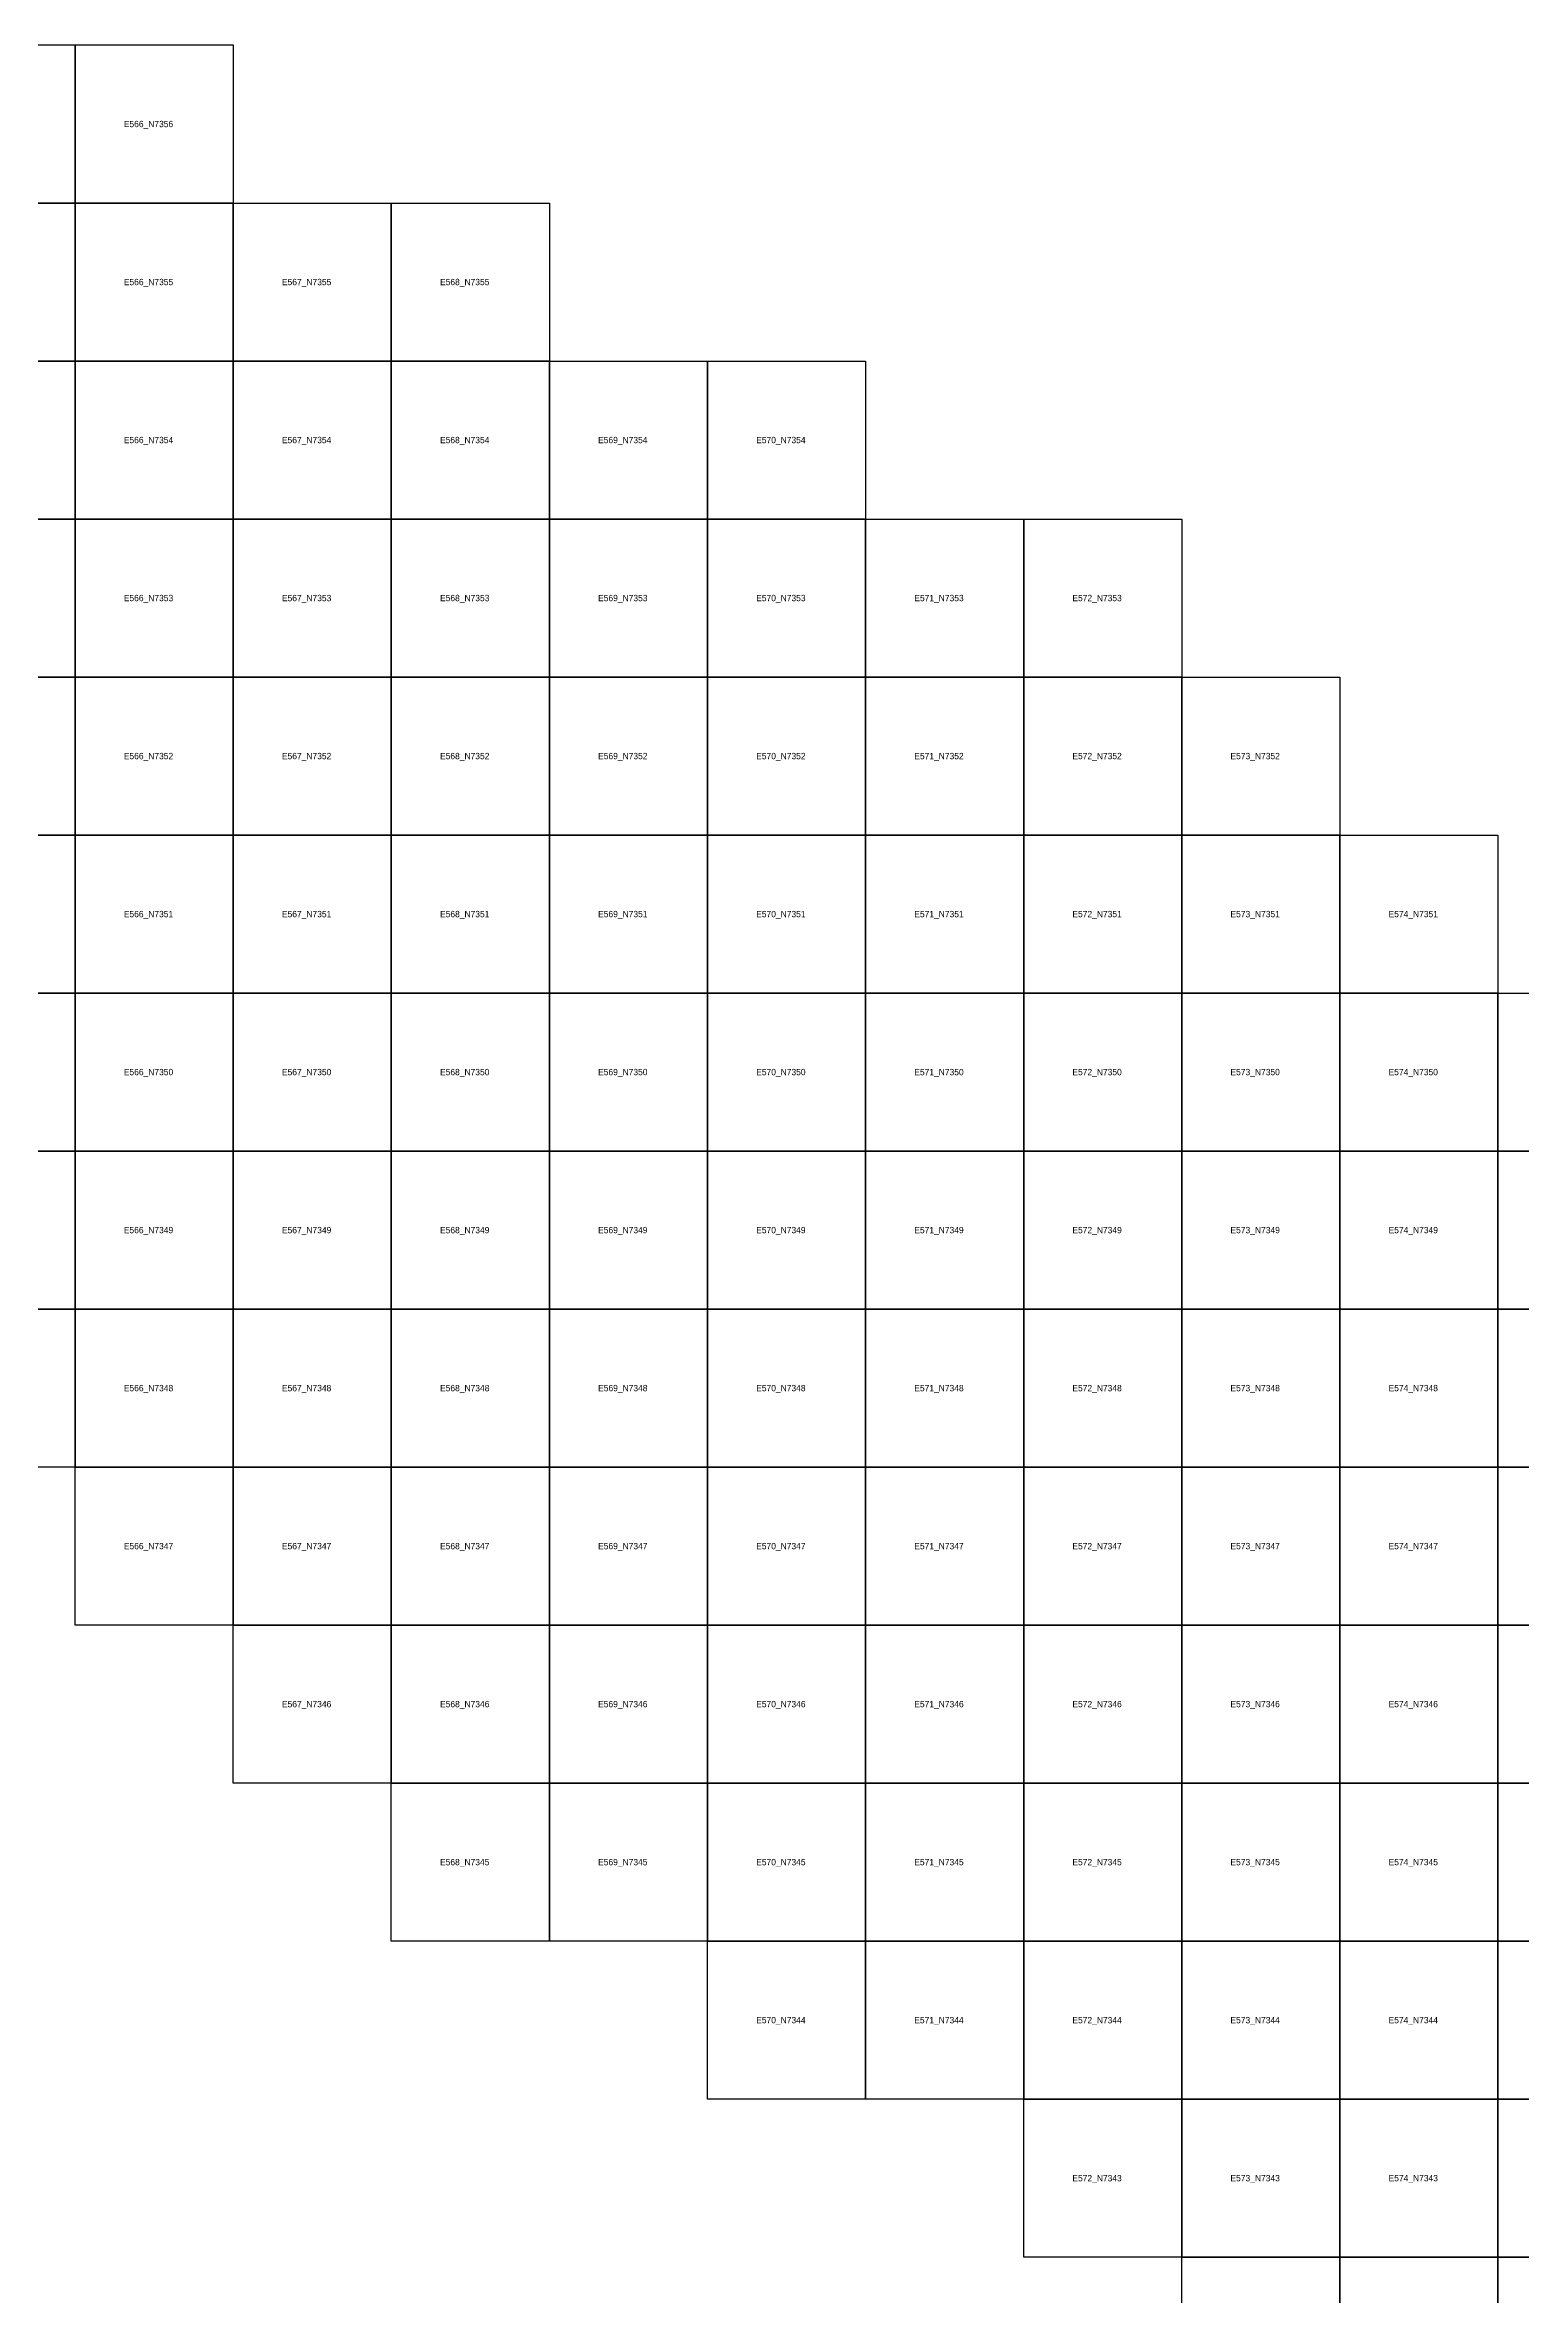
# Model space of a CAD drawing. Extents: x 546000 to 599000, y 7210000 to 7363000.
# Drawn here: x 565809 to 575152, y 7342760 to 7357000 of the extents above; entities that cross this region are included whole.
import ezdxf

# ---------------------------------------------------------------- set-up
doc = ezdxf.new("R2010")
doc.units = 0
doc.layers.add('FEATUREATTRIBS', color=7, linetype='Continuous')

msp = doc.modelspace()

# ---------------------------------------------------------------- linework, layer by layer
at = {"layer": 'FEATUREATTRIBS'}
for points in [[(565000, 7356000), (565000, 7357000), (566000, 7357000), (566000, 7356000)], [(566000, 7356000), (566000, 7357000), (567000, 7357000), (567000, 7356000)], [(565000, 7355000), (565000, 7356000), (566000, 7356000), (566000, 7355000)], [(566000, 7355000), (566000, 7356000), (567000, 7356000), (567000, 7355000)], [(567000, 7355000), (567000, 7356000), (568000, 7356000), (568000, 7355000)], [(568000, 7355000), (568000, 7356000), (569000, 7356000), (569000, 7355000)], [(565000, 7354000), (565000, 7355000), (566000, 7355000), (566000, 7354000)], [(566000, 7354000), (566000, 7355000), (567000, 7355000), (567000, 7354000)], [(567000, 7354000), (567000, 7355000), (568000, 7355000), (568000, 7354000)], [(568000, 7354000), (568000, 7355000), (569000, 7355000), (569000, 7354000)], [(569000, 7354000), (569000, 7355000), (570000, 7355000), (570000, 7354000)], [(570000, 7354000), (570000, 7355000), (571000, 7355000), (571000, 7354000)], [(565000, 7353000), (565000, 7354000), (566000, 7354000), (566000, 7353000)], [(566000, 7353000), (566000, 7354000), (567000, 7354000), (567000, 7353000)], [(567000, 7353000), (567000, 7354000), (568000, 7354000), (568000, 7353000)], [(568000, 7353000), (568000, 7354000), (569000, 7354000), (569000, 7353000)], [(569000, 7353000), (569000, 7354000), (570000, 7354000), (570000, 7353000)], [(570000, 7353000), (570000, 7354000), (571000, 7354000), (571000, 7353000)], [(571000, 7353000), (571000, 7354000), (572000, 7354000), (572000, 7353000)], [(572000, 7353000), (572000, 7354000), (573000, 7354000), (573000, 7353000)], [(565000, 7352000), (565000, 7353000), (566000, 7353000), (566000, 7352000)], [(566000, 7352000), (566000, 7353000), (567000, 7353000), (567000, 7352000)], [(567000, 7352000), (567000, 7353000), (568000, 7353000), (568000, 7352000)], [(568000, 7352000), (568000, 7353000), (569000, 7353000), (569000, 7352000)], [(569000, 7352000), (569000, 7353000), (570000, 7353000), (570000, 7352000)], [(570000, 7352000), (570000, 7353000), (571000, 7353000), (571000, 7352000)], [(571000, 7352000), (571000, 7353000), (572000, 7353000), (572000, 7352000)], [(572000, 7352000), (572000, 7353000), (573000, 7353000), (573000, 7352000)], [(573000, 7352000), (573000, 7353000), (574000, 7353000), (574000, 7352000)], [(565000, 7351000), (565000, 7352000), (566000, 7352000), (566000, 7351000)], [(566000, 7351000), (566000, 7352000), (567000, 7352000), (567000, 7351000)], [(567000, 7351000), (567000, 7352000), (568000, 7352000), (568000, 7351000)], [(568000, 7351000), (568000, 7352000), (569000, 7352000), (569000, 7351000)], [(569000, 7351000), (569000, 7352000), (570000, 7352000), (570000, 7351000)], [(570000, 7351000), (570000, 7352000), (571000, 7352000), (571000, 7351000)], [(571000, 7351000), (571000, 7352000), (572000, 7352000), (572000, 7351000)], [(572000, 7351000), (572000, 7352000), (573000, 7352000), (573000, 7351000)], [(573000, 7351000), (573000, 7352000), (574000, 7352000), (574000, 7351000)], [(574000, 7351000), (574000, 7352000), (575000, 7352000), (575000, 7351000)], [(565000, 7350000), (565000, 7351000), (566000, 7351000), (566000, 7350000)], [(566000, 7350000), (566000, 7351000), (567000, 7351000), (567000, 7350000)], [(567000, 7350000), (567000, 7351000), (568000, 7351000), (568000, 7350000)], [(568000, 7350000), (568000, 7351000), (569000, 7351000), (569000, 7350000)], [(569000, 7350000), (569000, 7351000), (570000, 7351000), (570000, 7350000)], [(570000, 7350000), (570000, 7351000), (571000, 7351000), (571000, 7350000)], [(571000, 7350000), (571000, 7351000), (572000, 7351000), (572000, 7350000)], [(572000, 7350000), (572000, 7351000), (573000, 7351000), (573000, 7350000)], [(573000, 7350000), (573000, 7351000), (574000, 7351000), (574000, 7350000)], [(574000, 7350000), (574000, 7351000), (575000, 7351000), (575000, 7350000)], [(575000, 7350000), (575000, 7351000), (576000, 7351000), (576000, 7350000)], [(565000, 7349000), (565000, 7350000), (566000, 7350000), (566000, 7349000)], [(566000, 7349000), (566000, 7350000), (567000, 7350000), (567000, 7349000)], [(567000, 7349000), (567000, 7350000), (568000, 7350000), (568000, 7349000)], [(568000, 7349000), (568000, 7350000), (569000, 7350000), (569000, 7349000)], [(569000, 7349000), (569000, 7350000), (570000, 7350000), (570000, 7349000)], [(570000, 7349000), (570000, 7350000), (571000, 7350000), (571000, 7349000)], [(571000, 7349000), (571000, 7350000), (572000, 7350000), (572000, 7349000)], [(572000, 7349000), (572000, 7350000), (573000, 7350000), (573000, 7349000)], [(573000, 7349000), (573000, 7350000), (574000, 7350000), (574000, 7349000)], [(574000, 7349000), (574000, 7350000), (575000, 7350000), (575000, 7349000)], [(575000, 7349000), (575000, 7350000), (576000, 7350000), (576000, 7349000)], [(565000, 7348000), (565000, 7349000), (566000, 7349000), (566000, 7348000)], [(566000, 7348000), (566000, 7349000), (567000, 7349000), (567000, 7348000)], [(567000, 7348000), (567000, 7349000), (568000, 7349000), (568000, 7348000)], [(568000, 7348000), (568000, 7349000), (569000, 7349000), (569000, 7348000)], [(569000, 7348000), (569000, 7349000), (570000, 7349000), (570000, 7348000)], [(570000, 7348000), (570000, 7349000), (571000, 7349000), (571000, 7348000)], [(571000, 7348000), (571000, 7349000), (572000, 7349000), (572000, 7348000)], [(572000, 7348000), (572000, 7349000), (573000, 7349000), (573000, 7348000)], [(573000, 7348000), (573000, 7349000), (574000, 7349000), (574000, 7348000)], [(574000, 7348000), (574000, 7349000), (575000, 7349000), (575000, 7348000)], [(575000, 7348000), (575000, 7349000), (576000, 7349000), (576000, 7348000)], [(566000, 7347000), (566000, 7348000), (567000, 7348000), (567000, 7347000)], [(567000, 7347000), (567000, 7348000), (568000, 7348000), (568000, 7347000)], [(568000, 7347000), (568000, 7348000), (569000, 7348000), (569000, 7347000)], [(569000, 7347000), (569000, 7348000), (570000, 7348000), (570000, 7347000)], [(570000, 7347000), (570000, 7348000), (571000, 7348000), (571000, 7347000)], [(571000, 7347000), (571000, 7348000), (572000, 7348000), (572000, 7347000)], [(572000, 7347000), (572000, 7348000), (573000, 7348000), (573000, 7347000)], [(573000, 7347000), (573000, 7348000), (574000, 7348000), (574000, 7347000)], [(574000, 7347000), (574000, 7348000), (575000, 7348000), (575000, 7347000)], [(575000, 7347000), (575000, 7348000), (576000, 7348000), (576000, 7347000)], [(567000, 7346000), (567000, 7347000), (568000, 7347000), (568000, 7346000)], [(568000, 7346000), (568000, 7347000), (569000, 7347000), (569000, 7346000)], [(569000, 7346000), (569000, 7347000), (570000, 7347000), (570000, 7346000)], [(570000, 7346000), (570000, 7347000), (571000, 7347000), (571000, 7346000)], [(571000, 7346000), (571000, 7347000), (572000, 7347000), (572000, 7346000)], [(572000, 7346000), (572000, 7347000), (573000, 7347000), (573000, 7346000)], [(573000, 7346000), (573000, 7347000), (574000, 7347000), (574000, 7346000)], [(574000, 7346000), (574000, 7347000), (575000, 7347000), (575000, 7346000)], [(575000, 7346000), (575000, 7347000), (576000, 7347000), (576000, 7346000)], [(568000, 7345000), (568000, 7346000), (569000, 7346000), (569000, 7345000)], [(569000, 7345000), (569000, 7346000), (570000, 7346000), (570000, 7345000)], [(570000, 7345000), (570000, 7346000), (571000, 7346000), (571000, 7345000)], [(571000, 7345000), (571000, 7346000), (572000, 7346000), (572000, 7345000)], [(572000, 7345000), (572000, 7346000), (573000, 7346000), (573000, 7345000)], [(573000, 7345000), (573000, 7346000), (574000, 7346000), (574000, 7345000)], [(574000, 7345000), (574000, 7346000), (575000, 7346000), (575000, 7345000)], [(575000, 7345000), (575000, 7346000), (576000, 7346000), (576000, 7345000)], [(570000, 7344000), (570000, 7345000), (571000, 7345000), (571000, 7344000)], [(571000, 7344000), (571000, 7345000), (572000, 7345000), (572000, 7344000)], [(572000, 7344000), (572000, 7345000), (573000, 7345000), (573000, 7344000)], [(573000, 7344000), (573000, 7345000), (574000, 7345000), (574000, 7344000)], [(574000, 7344000), (574000, 7345000), (575000, 7345000), (575000, 7344000)], [(575000, 7344000), (575000, 7345000), (576000, 7345000), (576000, 7344000)], [(572000, 7343000), (572000, 7344000), (573000, 7344000), (573000, 7343000)], [(573000, 7343000), (573000, 7344000), (574000, 7344000), (574000, 7343000)], [(574000, 7343000), (574000, 7344000), (575000, 7344000), (575000, 7343000)], [(575000, 7343000), (575000, 7344000), (576000, 7344000), (576000, 7343000)], [(573000, 7342000), (573000, 7343000), (574000, 7343000), (574000, 7342000)], [(574000, 7342000), (574000, 7343000), (575000, 7343000), (575000, 7342000)], [(575000, 7342000), (575000, 7343000), (576000, 7343000), (576000, 7342000)]]:
    msp.add_lwpolyline(points, close=True, dxfattribs=at)

# ---------------------------------------------------------------- texts
for s, p in [('E566_N7356', (566308, 7356480)), ('E566_N7355', (566308, 7355480)), ('E567_N7355', (567308, 7355480)), ('E568_N7355', (568308, 7355480)), ('E566_N7354', (566308, 7354480)), ('E567_N7354', (567308, 7354480)), ('E568_N7354', (568308, 7354480)), ('E569_N7354', (569308, 7354480)), ('E570_N7354', (570308, 7354480)), ('E566_N7353', (566308, 7353480)), ('E567_N7353', (567308, 7353480)), ('E568_N7353', (568308, 7353480)), ('E569_N7353', (569308, 7353480)), ('E570_N7353', (570308, 7353480)), ('E571_N7353', (571308, 7353480)), ('E572_N7353', (572308, 7353480)), ('E566_N7352', (566308, 7352480)), ('E567_N7352', (567308, 7352480)), ('E568_N7352', (568308, 7352480)), ('E569_N7352', (569308, 7352480)), ('E570_N7352', (570308, 7352480)), ('E571_N7352', (571308, 7352480)), ('E572_N7352', (572308, 7352480)), ('E573_N7352', (573308, 7352480)), ('E566_N7351', (566308, 7351480)), ('E567_N7351', (567308, 7351480)), ('E568_N7351', (568308, 7351480)), ('E569_N7351', (569308, 7351480)), ('E570_N7351', (570308, 7351480)), ('E571_N7351', (571308, 7351480)), ('E572_N7351', (572308, 7351480)), ('E573_N7351', (573308, 7351480)), ('E574_N7351', (574308, 7351480)), ('E566_N7350', (566308, 7350480)), ('E567_N7350', (567308, 7350480)), ('E568_N7350', (568308, 7350480)), ('E569_N7350', (569308, 7350480)), ('E570_N7350', (570308, 7350480)), ('E571_N7350', (571308, 7350480)), ('E572_N7350', (572308, 7350480)), ('E573_N7350', (573308, 7350480)), ('E574_N7350', (574308, 7350480)), ('E566_N7349', (566308, 7349480)), ('E567_N7349', (567308, 7349480)), ('E568_N7349', (568308, 7349480)), ('E569_N7349', (569308, 7349480)), ('E570_N7349', (570308, 7349480)), ('E571_N7349', (571308, 7349480)), ('E572_N7349', (572308, 7349480)), ('E573_N7349', (573308, 7349480)), ('E574_N7349', (574308, 7349480)), ('E566_N7348', (566308, 7348480)), ('E567_N7348', (567308, 7348480)), ('E568_N7348', (568308, 7348480)), ('E569_N7348', (569308, 7348480)), ('E570_N7348', (570308, 7348480)), ('E571_N7348', (571308, 7348480)), ('E572_N7348', (572308, 7348480)), ('E573_N7348', (573308, 7348480)), ('E574_N7348', (574308, 7348480)), ('E566_N7347', (566308, 7347480)), ('E567_N7347', (567308, 7347480)), ('E568_N7347', (568308, 7347480)), ('E569_N7347', (569308, 7347480)), ('E570_N7347', (570308, 7347480)), ('E571_N7347', (571308, 7347480)), ('E572_N7347', (572308, 7347480)), ('E573_N7347', (573308, 7347480)), ('E574_N7347', (574308, 7347480)), ('E567_N7346', (567308, 7346480)), ('E568_N7346', (568308, 7346480)), ('E569_N7346', (569308, 7346480)), ('E570_N7346', (570308, 7346480)), ('E571_N7346', (571308, 7346480)), ('E572_N7346', (572308, 7346480)), ('E573_N7346', (573308, 7346480)), ('E574_N7346', (574308, 7346480)), ('E568_N7345', (568308, 7345480)), ('E569_N7345', (569308, 7345480)), ('E570_N7345', (570308, 7345480)), ('E571_N7345', (571308, 7345480)), ('E572_N7345', (572308, 7345480)), ('E573_N7345', (573308, 7345480)), ('E574_N7345', (574308, 7345480)), ('E570_N7344', (570308, 7344480)), ('E571_N7344', (571308, 7344480)), ('E572_N7344', (572308, 7344480)), ('E573_N7344', (573308, 7344480)), ('E574_N7344', (574308, 7344480)), ('E572_N7343', (572308, 7343480)), ('E573_N7343', (573308, 7343480)), ('E574_N7343', (574308, 7343480))]:
    msp.add_text(s, height=40, dxfattribs=at).set_placement(p)

doc.saveas('drawing.dxf')
